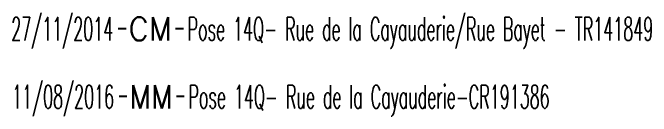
# Model space of a CAD drawing. Header units: millimetres. Extents: x 156000 to 156971, y 123070 to 123996.
# Drawn here: x 156011.73 to 156052.81, y 123728.27 to 123734.92 of the extents above; entities that cross this region are included whole.
import ezdxf
from ezdxf.enums import TextEntityAlignment as Align

# ---------------------------------------------------------------- set-up
doc = ezdxf.new("R2010")
doc.units = ezdxf.units.MM
doc.layers.get('0').update_dxf_attribs({"linetype": 'CONTINUOUS'})
doc.layers.add('S_910', color=7, linetype='CONTINUOUS')
doc.styles.get("Standard").update_dxf_attribs({"font": 'romans.shx', "width": 0.85})

# ---------------------------------------------------------------- blocks, each defined once
blk = doc.blocks.new('GIS_MODF')
at = {"color": 0, "linetype": 'Continuous', "flags": 128}
for points in [[(-2.176, -0.014), (-1.676, -0.014)], [(1.519, -0.014), (2.019, -0.014)]]:
    blk.add_lwpolyline(points, dxfattribs=at)
at = {"color": 0, "linetype": 'Continuous', "width": 0.5}
blk.add_attdef('DATE', text='', height=1.5, dxfattribs=at).set_placement((-2.502, -0.798), align=Align.RIGHT)
at = {"color": 0, "linetype": 'Continuous', "width": 1.771291}
blk.add_attdef('USER', text='', height=1.5, dxfattribs=at).set_placement((-1.507, -0.798), (1.276, -0.798), align=Align.FIT)
at = {"color": 0, "linetype": 'Continuous', "width": 0.5}
blk.add_attdef('DESC', (2.289, -0.798), '', height=1.5, dxfattribs=at)

msp = doc.modelspace()

# ---------------------------------------------------------------- block references
at = {"layer": 'S_910', "linetype": 'Continuous'}
ref = msp.add_blockref('GIS_MODF', (156020.695, 123733.928), dxfattribs=at)
ref.add_attrib('DATE', '27/11/2014', dxfattribs={"layer": '0', "color": 0, "linetype": 'Continuous', "height": 1.5, "width": 0.5}).set_placement((156018.194, 123733.129), align=Align.RIGHT)
ref.add_attrib('USER', 'CM', dxfattribs={"layer": '0', "color": 0, "linetype": 'Continuous', "height": 1.5, "width": 0.950449}).set_placement((156019.188, 123733.129), (156021.972, 123733.129), align=Align.FIT)
ref.add_attrib('DESC', 'Pose 14Q- Rue de la Cayauderie/Rue Bayet - TR141849', (156022.984, 123733.129), dxfattribs={"layer": '0', "color": 0, "linetype": 'Continuous', "height": 1.5, "width": 0.5})
ref = msp.add_blockref('GIS_MODF', (156020.749, 123729.57), dxfattribs=at)
ref.add_attrib('DATE', '11/08/2016', dxfattribs={"layer": '0', "color": 0, "linetype": 'Continuous', "height": 1.5, "width": 0.5}).set_placement((156018.247, 123728.772), align=Align.RIGHT)
ref.add_attrib('USER', 'MM', dxfattribs={"layer": '0', "color": 0, "linetype": 'Continuous', "height": 1.5, "width": 0.885646}).set_placement((156019.242, 123728.772), (156022.026, 123728.772), align=Align.FIT)
ref.add_attrib('DESC', 'Pose 14Q- Rue de la Cayauderie-CR191386', (156023.038, 123728.772), dxfattribs={"layer": '0', "color": 0, "linetype": 'Continuous', "height": 1.5, "width": 0.5})

doc.saveas('drawing.dxf')
